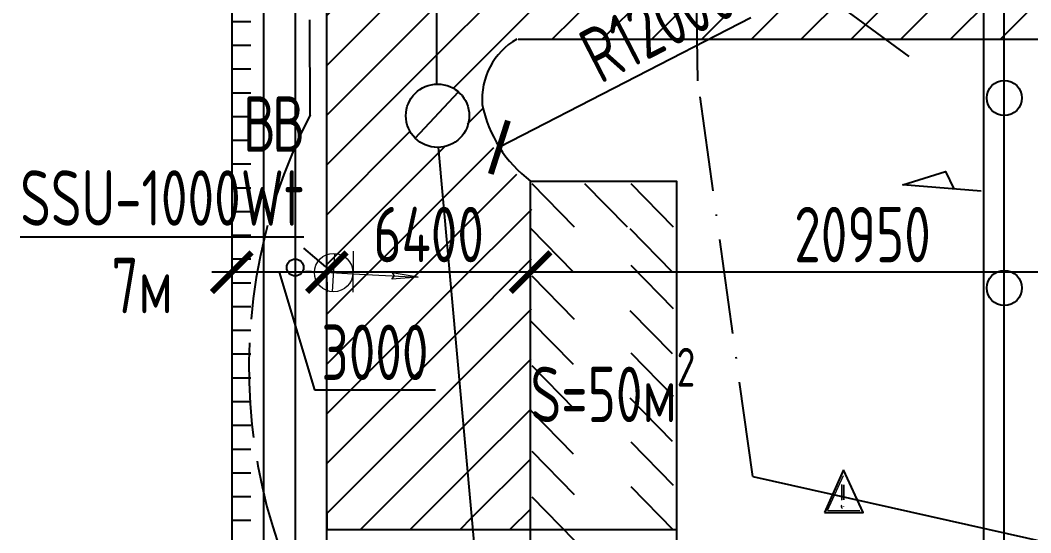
# Paper-space layout 'СГП' of a CAD drawing. Header units: millimetres. Extents: x 1 to 2190, y 0 to 1001.
# Drawn here: x 221.1 to 284.9, y 119.9 to 152.3 of the extents above; entities that cross this region are included whole.
import ezdxf

# ---------------------------------------------------------------- set-up
doc = ezdxf.new("R2010")
doc.units = ezdxf.units.MM
doc.header["$LTSCALE"] = 0.5
doc.linetypes.add('ACAD_ISO02W100', pattern=[15, 12, -3])
doc.linetypes.add('ACAD_ISO10W100', pattern=[18, 12, -3, 0, -3])
doc.layers.add('ЛИНИИ_01', color=7, linetype='Continuous', lineweight=9)
doc.layers.add('ТОНКИЕе', color=7, linetype='Continuous', lineweight=25)
doc.layers.add('размеры', color=7, linetype='Continuous')
doc.layers.add('тонкие', color=7, linetype='Continuous')
doc.styles.add('Наклонный', font='isocpeur.ttf', dxfattribs={"width": 0.7, "height": 3.5})
doc.linetypes.add('119-1 Кабель высоковольтный подземный', pattern='A,8,-2,[31,Russia-GOST_Topo.shx,S=0.15,R=180,X=0,Y=0],1,[31,Russia-GOST_Topo.shx,S=0.1,R=180,X=0,Y=0],6,[31,Russia-GOST_Topo.shx,S=0.1,R=0,X=0,Y=0],1,[31,Russia-GOST_Topo.shx,S=0.15,R=0,X=0,Y=0],-2', length=20)
doc.dimstyles.new('СТРОИТЕЛЬНЫЙ', dxfattribs={"dimtxt": 3.5, "dimasz": 2.5, "dimexe": 1.25, "dimexo": 0.625, "dimtad": 1, "dimdec": 0, "dimlfac": 500, "dimdsep": 46, "dimtxsty": 'Наклонный', "dimblk1": 'ARCHTICK', "dimblk2": 'ARCHTICK', "dimsah": 1, "dimcen": 0, "dimdle": 1.25, "dimadec": 0, "dimazin": 0, "dimtfac": 0.75, "dimtdec": 0, "dimtmove": 0, "dimatfit": 3, "dimldrblk": 'ARCHTICK', "dimfxl": 1, "dimtolj": 1, "dimtzin": 0, "dimarcsym": 0})
pattern_1 = [(45, (-0.07652394765045756, 0.05258672223175154), (-1.571544821187102, 1.571544821187102), [])]

# ---------------------------------------------------------------- blocks, each defined once
blk = doc.blocks.new('_ArchTick')
at = {"color": 0, "linetype": 'ByBlock', "const_width": 0.15}
blk.add_lwpolyline([(-0.5, -0.5), (0.5, 0.5)], dxfattribs=at)
blk = doc.blocks.new('*D929')
at = {"layer": 'Defpoints', "color": 0, "transparency": 16777216}
for p in [(253.2969287756736, 136.3556099099856), (253.2969287756736, 131.578879614665), (295.1973477922802, 129.3568767753014)]:
    blk.add_point(p, dxfattribs=at)
at = {"layer": 'размеры', "color": 0, "lineweight": -2, "transparency": 16777216}
for p, q in [((253.2969287756736, 132.203879614665), (253.2969287756736, 137.6056099099856)), ((295.1973477922802, 129.9818767753014), (295.1973477922802, 137.6056099099856)), ((296.4473477922802, 136.3556099099856), (252.0469287756736, 136.3556099099856))]:
    blk.add_line(p, q, dxfattribs=at)
at = {"layer": 'размеры', "color": 0, "lineweight": -2, "transparency": 16777216, "xscale": 2.5, "yscale": 2.5, "zscale": 2.5, "rotation": 180}
blk.add_blockref('_ArchTick', (253.2969287756736, 136.3556099099856), dxfattribs=at)
at = {"layer": 'размеры', "color": 0, "lineweight": -2, "transparency": 16777216, "xscale": 2.5, "yscale": 2.5, "zscale": 2.5}
blk.add_blockref('_ArchTick', (295.1973477922802, 136.3556099099856), dxfattribs=at)
at = {"layer": 'размеры', "color": 0, "transparency": 16777216, "insert": (274.2471382839769, 138.7306099099856), "char_height": 3.5, "attachment_point": 5, "style": 'Наклонный'}
blk.add_mtext('\\A1;20950', dxfattribs=at)
blk = doc.blocks.new('*D930')
at = {"layer": 'Defpoints', "color": 0, "transparency": 16777216}
for p in [(240.4316464253334, 136.3574381048942), (240.4316464253334, 136.3556099099856), (253.2969287756736, 131.578879614665)]:
    blk.add_point(p, dxfattribs=at)
at = {"layer": 'размеры', "color": 0, "lineweight": -2, "transparency": 16777216}
for p, q in [((253.2969287756736, 132.203879614665), (253.2969287756736, 137.6056099099856)), ((254.5469287756736, 136.3556099099856), (239.1816464253334, 136.3556099099856)), ((240.4316464253334, 135.7324381048942), (240.4316464253334, 135.1056099099856))]:
    blk.add_line(p, q, dxfattribs=at)
at = {"layer": 'размеры', "color": 0, "lineweight": -2, "transparency": 16777216, "xscale": 2.5, "yscale": 2.5, "zscale": 2.5, "rotation": 180}
blk.add_blockref('_ArchTick', (240.4316464253334, 136.3556099099856), dxfattribs=at)
at = {"layer": 'размеры', "color": 0, "lineweight": -2, "transparency": 16777216, "xscale": 2.5, "yscale": 2.5, "zscale": 2.5}
blk.add_blockref('_ArchTick', (253.2969287756736, 136.3556099099856), dxfattribs=at)
at = {"layer": 'размеры', "color": 0, "transparency": 16777216, "insert": (246.8642876005035, 138.7306099099856), "char_height": 3.5, "attachment_point": 5, "style": 'Наклонный'}
blk.add_mtext('\\A1;6400', dxfattribs=at)
blk = doc.blocks.new('*D931')
at = {"layer": 'Defpoints', "color": 0, "transparency": 16777216}
for p in [(234.4316464253334, 136.4389803076924), (234.4316464253334, 136.3556099099856), (240.4316464253334, 136.3574381048942)]:
    blk.add_point(p, dxfattribs=at)
at = {"layer": 'размеры', "color": 0, "lineweight": -2, "transparency": 16777216}
for p, q in [((241.6816464253334, 136.3556099099856), (233.1816464253334, 136.3556099099856)), ((237.4316464253334, 136.3556099099856), (239.6628964253334, 128.9181099099856)), ((234.4316464253334, 135.8139803076924), (234.4316464253334, 135.1056099099856)), ((240.4316464253334, 135.7324381048942), (240.4316464253334, 135.1056099099856)), ((239.6628964253334, 128.9181099099856), (247.2828964253334, 128.9181099099856))]:
    blk.add_line(p, q, dxfattribs=at)
at = {"layer": 'размеры', "color": 0, "lineweight": -2, "transparency": 16777216, "xscale": 2.5, "yscale": 2.5, "zscale": 2.5, "rotation": 180}
blk.add_blockref('_ArchTick', (234.4316464253334, 136.3556099099856), dxfattribs=at)
at = {"layer": 'размеры', "color": 0, "lineweight": -2, "transparency": 16777216, "xscale": 2.5, "yscale": 2.5, "zscale": 2.5}
blk.add_blockref('_ArchTick', (240.4316464253334, 136.3556099099856), dxfattribs=at)
at = {"layer": 'размеры', "color": 0, "transparency": 16777216, "insert": (243.4728964253334, 131.2931099099856), "char_height": 3.5, "attachment_point": 5, "style": 'Наклонный'}
blk.add_mtext('\\A1;3000', dxfattribs=at)
blk = doc.blocks.new('*D1006')
at = {"layer": 'Defpoints', "color": 0, "transparency": 16777216}
for p in [(271.4122583327135, 154.5747542831638), (251.3247388333858, 144.2412891684662)]:
    blk.add_point(p, dxfattribs=at)
at = {"layer": 'размеры', "color": 0, "lineweight": -2, "transparency": 16777216}
blk.add_line((267.1998682690758, 152.4078074994379), (251.3247388333858, 144.2412891684662), dxfattribs=at)
at = {"layer": 'размеры', "color": 0, "lineweight": -2, "transparency": 16777216, "xscale": 2.5, "yscale": 2.5, "zscale": 2.5, "rotation": 207.2222936335415}
blk.add_blockref('_ArchTick', (251.3247388333858, 144.2412891684662), dxfattribs=at)
at = {"layer": 'размеры', "color": 0, "transparency": 16777216, "insert": (261.3093281311471, 152.0484078146145), "char_height": 3.5, "attachment_point": 5, "rotation": 27.222293633541558, "style": 'Наклонный'}
blk.add_mtext('\\A1;R12000', dxfattribs=at)

psp = doc.layouts.new('СГП')

# ---------------------------------------------------------------- hatches: boundary and pattern name
at = {"layer": 'тонкие', "transparency": 33554687}
h = psp.add_hatch(dxfattribs=at)
h.set_pattern_fill('ANSI31', scale=0.7)
h.set_pattern_definition(pattern_1)
edge = h.paths.add_edge_path()
edge.add_line((240.4316464253334, 120.1093911044517), (240.4316464253334, 283.0792250472331))
edge.add_line((240.4316464253334, 283.0792250472331), (247.3246230570537, 282.7869267906717))
edge.add_line((247.3246230570537, 282.7869267906717), (247.5777304073226, 259.26570497898))
edge.add_arc((247.5777304073226, 257.1336164410639), 2.132088537916104, 90, 264.6251713655796)
edge.add_line((247.3780156894786, 255.0109022433938), (247.3780156894786, 148.2328642531592))
edge.add_arc((247.3780156894786, 146.2322101502374), 2.000654102921885, 90, 272.9395139666804)
edge.add_line((247.4806126202163, 144.2341884513208), (249.6614300109515, 120.1093911044517))
edge.add_line((249.6614300109515, 120.1093911044517), (240.4316464253334, 120.1093911044517))
h = psp.add_hatch(dxfattribs=at)
h.set_pattern_fill('ANSI31', scale=0.7)
h.set_pattern_definition(pattern_1)
edge = h.paths.add_edge_path()
edge.add_line((249.6614300109515, 120.1093911044517), (253.2969287756736, 120.1093911044517))
edge.add_line((253.2969287756736, 120.1093911044517), (253.3724290136672, 141.95180282829))
edge.add_arc((255.6712014374779, 146.7704510707965), 5.338888043542755, 126.32345425107391, 244.4961728129411, ccw=False)
edge.add_line((252.508748268472, 151.0719177387284), (295.1973477922802, 151.0719177387284))
edge.add_line((295.1973477922802, 151.0719177387284), (295.1973477922802, 157.0719177387283))
edge.add_line((295.1973477922802, 157.0719177387283), (253.2969287756737, 157.2568957393428))
edge.add_arc((254.7812436001803, 161.2193091015665), 4.23130123618954, 110.5358836068545, 249.4641163931463, ccw=False)
edge.add_line((253.2969287756736, 165.1817224637902), (253.3724290136672, 190.5935708025214))
edge.add_arc((255.4646635406413, 195.4179751192242), 5.258547549170034, 125.22427631618729, 246.5547181920422, ccw=False)
edge.add_line((252.4316464253336, 199.7136857129599), (284.7832676864433, 199.7136857129598))
edge.add_line((284.7832676864433, 199.7136857129598), (284.7832676864433, 205.7136857129602))
edge.add_line((284.7832676864433, 205.7136857129602), (253.2969287756723, 205.7136857129612))
edge.add_arc((255.3041369381133, 209.8138654319713), 4.565124131450408, 116.08366667003841, 243.9163333299432, ccw=False)
edge.add_line((253.2969287756736, 213.914045150982), (253.2969287756736, 236.3128574115573))
edge.add_arc((254.9331642520777, 240.9928425871972), 4.957774478377691, 120.30245822630849, 250.72914450032852, ccw=False)
edge.add_line((252.4316464253335, 245.2732556912018), (295.1973477922802, 245.2732556912019))
edge.add_line((295.1973477922802, 245.2732556912019), (295.1973477922802, 251.2732556912018))
edge.add_line((295.1973477922802, 251.2732556912018), (252.5396108519089, 251.2657584096996))
edge.add_arc((253.4091915745935, 254.5125799440806), 3.361252848177989, 95.48708203117462, 255.00662697575711, ccw=False)
edge.add_line((253.0877841169504, 257.8584308008218), (253.372429013667, 279.9121313006278))
edge.add_line((253.372429013667, 279.9121313006278), (247.2593506365183, 283.0139628355273))
edge.add_line((247.2593506365183, 283.0139628355273), (247.5777304073226, 259.26570497898))
edge.add_arc((247.5777304073226, 257.1336164410638), 2.132088537916161, -95.37482863441983, 89.99999999999932, ccw=False)
edge.add_line((247.3780156894786, 255.0109022433938), (247.3780156894786, 148.2328642531592))
edge.add_arc((247.3780156894786, 146.2322101502374), 2.000654102921885, -87.06048603331959, 90, ccw=False)
edge.add_line((247.4806126202163, 144.2341884513208), (249.6614300109515, 120.1093911044517))

# ---------------------------------------------------------------- linework, layer by layer
at = {"layer": 'ЛИНИИ_01', "lineweight": 20}
for p, q in [((240.7893074998555, 135.1174506548036), (240.9458264268774, 137.5411227109676)), ((239.1048967940519, 136.4431186028741), (241.2446866271097, 136.3049325773122)), ((239.6557309352906, 136.4075461463889), (242.0794029914398, 136.2510272193696)), ((242.0794029914398, 136.2510272193696), (246.1887113680335, 136.0312643055179)), ((244.5459512881432, 135.9197737432258), (244.7058327537211, 136.132216647755)), ((246.1887113680335, 136.0312643055179), (244.5459512881432, 135.9197737432258)), ((244.5672120574084, 136.3173251578579), (244.7035238066215, 136.0890420490883)), ((246.1887113680335, 136.0312643055179), (244.5672120574084, 136.3173251578579))]:
    psp.add_line(p, q, dxfattribs=at)
psp.add_circle((240.8675669633651, 136.3292866828781), 1.214360367678296, dxfattribs=at)
at = {"layer": 'размеры', "lineweight": 20}
psp.add_line((242.0965141848474, 135.0827802123592), (242.1134504355734, 137.6727066349958), dxfattribs=at)
at = {"layer": 'ТОНКИЕе', "color": 0}
psp.add_lwpolyline([(506.0456544930107, 90.65285980953553), (264.4316464253334, 90.65285980953553, -0.4142135623730951), (240.4316464253334, 114.6528598095355), (240.4316464253334, 450.6889803076924, -0.4142135623730951), (264.4316464253334, 474.6889803076924), (379.4823377050201, 474.6889803076922, 0.4142135623730953), (403.4823377050201, 498.6889803076922), (403.4823377050201, 518.0831291002291)], format="xyb", dxfattribs=at)
at = {"layer": 'ТОНКИЕе', "color": 4}
psp.add_lwpolyline([(474.1916226535574, 349.8698173390113), (474.1916226535574, 349.8698173390113), (474.2250561180621, 380.6454769692976), (474.2250561180621, 380.6454769692976), (415.9062832466384, 380.6454769692976), (413.9062832466384, 380.6454769692976), (413.9062832466383, 510.0507975579548), (413.9062832466383, 510.0507975579548), (385.6975652612928, 510.0507975579548), (385.6975652612928, 510.0507975579548), (385.6975652612928, 480.6889803076924), (385.6975652612928, 478.6889803076924), (236.4316464253333, 478.6889803076923), (236.4316464253333, 478.6889803076923), (236.4316464253334, 84.65285980953553), (236.4316464253334, 84.65285980953553), (508.2088924205204, 84.65285980953553)], dxfattribs=at)
at = {"layer": 'ТОНКИЕе', "color": 2, "true_color": 0xffff00}
psp.add_lwpolyline([(471.4151620633702, 378.6454769692976), (471.4151620633702, 378.6454769692976), (471.4151620633702, 378.6454769692976), (471.4151620633702, 378.6454769692976), (471.4151620633702, 378.6454769692976), (471.4151620633702, 378.6454769692976), (471.4151620633702, 378.6454769692976), (413.9062832466383, 378.6454769692976), (411.9062832466383, 378.6454769692976), (411.9062832466383, 508.0507975579548), (411.9062832466383, 508.0507975579548), (387.8915652612927, 508.0507975579547), (387.8915652612927, 508.0507975579547), (387.8915652612927, 478.6889803076924), (387.8915652612927, 476.6889803076924), (238.4316464253333, 476.6889803076924), (238.4316464253333, 476.6889803076924), (238.4316464253333, 86.65285980953553), (238.4316464253333, 86.65285980953553), (238.4316464253333, 86.65285980953553), (238.4316464253333, 86.65285980953553), (517.4839310823163, 86.65285980953553), (517.4839310823163, 86.65285980953553), (517.4839310823163, 86.65285980953553)], dxfattribs=at)
at = {"layer": 'ТОНКИЕе'}
for points in [[(234.4316464253334, 480.6889803076924), (234.4316464253334, 480.6889803076924), (234.4316464253334, 480.6889803076924), (234.4316464253334, 90.65285980953553), (234.4316464253334, 82.65285980953553), (521.5008281309505, 82.65285980953553)], [(234.4316464253334, 153.6889803076924), (234.4316464253334, 152.1889803076924), (235.6316464253334, 152.1889803076924)], [(234.4316464253334, 152.1889803076924), (234.4316464253334, 150.6889803076924), (235.6316464253334, 150.6889803076924)], [(234.4316464253334, 150.6889803076924), (234.4316464253334, 149.1889803076924), (235.6316464253334, 149.1889803076924)], [(252.508748268472, 151.0719177387284), (295.1973477922802, 151.0719177387284)], [(234.4316464253334, 149.1889803076924), (234.4316464253334, 147.6889803076924), (235.6316464253334, 147.6889803076924)], [(234.4316464253334, 147.6889803076924), (234.4316464253334, 146.1889803076924), (235.6316464253334, 146.1889803076924)], [(234.4316464253334, 146.1889803076924), (234.4316464253334, 144.6889803076924), (235.6316464253334, 144.6889803076924)], [(234.4316464253334, 144.6889803076924), (234.4316464253334, 143.1889803076924), (235.6316464253334, 143.1889803076924)], [(234.4316464253334, 143.1889803076924), (234.4316464253334, 141.6889803076924), (235.6316464253334, 141.6889803076924)], [(234.4316464253334, 141.6889803076924), (234.4316464253334, 140.1889803076924), (235.6316464253334, 140.1889803076924)], [(234.4316464253334, 140.1889803076924), (234.4316464253334, 138.6889803076924), (235.6316464253334, 138.6889803076924)], [(234.4316464253334, 138.6889803076924), (234.4316464253334, 137.1889803076924), (235.6316464253334, 137.1889803076924)], [(238.9603421385164, 137.862522512849), (240.3450197137827, 136.7003410781463)], [(234.4316464253334, 137.1889803076924), (234.4316464253334, 135.6889803076924), (235.6316464253334, 135.6889803076924)], [(234.4316464253334, 135.6889803076924), (234.4316464253334, 134.1889803076924), (235.6316464253334, 134.1889803076924)], [(234.4316464253334, 134.1889803076924), (234.4316464253334, 132.6889803076924), (235.6316464253334, 132.6889803076924)], [(234.4316464253334, 132.6889803076924), (234.4316464253334, 131.1889803076924), (235.6316464253334, 131.1889803076924)], [(234.4316464253334, 131.1889803076924), (234.4316464253334, 129.6889803076924), (235.6316464253334, 129.6889803076924)], [(234.4316464253334, 129.6889803076924), (234.4316464253334, 128.1889803076924), (235.6316464253334, 128.1889803076924)], [(234.4316464253334, 128.1889803076924), (234.4316464253334, 126.6889803076924), (235.6316464253334, 126.6889803076924)], [(234.4316464253334, 126.6889803076924), (234.4316464253334, 125.1889803076924), (235.6316464253334, 125.1889803076924)], [(234.4316464253334, 125.1889803076924), (234.4316464253334, 123.6889803076924), (235.6316464253334, 123.6889803076924)], [(234.4316464253334, 123.6889803076924), (234.4316464253334, 122.1889803076924), (235.6316464253334, 122.1889803076924)], [(234.4316464253334, 122.1889803076924), (234.4316464253334, 120.6889803076924), (235.6316464253334, 120.6889803076924)], [(234.4316464253334, 120.6889803076924), (234.4316464253334, 119.1889803076924), (235.6316464253334, 119.1889803076924)], [(240.4316464253334, 121.1093911044517), (240.4316464253334, 120.1093911044517), (262.4948435484184, 120.1093911044517)]]:
    psp.add_lwpolyline(points, dxfattribs=at)
at = {"layer": 'ТОНКИЕе', "color": 237, "linetype": 'ACAD_ISO02W100', "true_color": 0x8a2466}
psp.add_lwpolyline([(239.3780193868674, 146.2854269480892), (238.6066999831859, 317.4465514846606)], dxfattribs=at)
at = {"layer": 'ТОНКИЕе', "color": 153, "linetype": '119-1 Кабель высоковольтный подземный'}
psp.add_lwpolyline([(281.9125243364033, 115.3568767753014), (281.9125243364033, 274.3582219300296), (281.9125243364033, 274.3582219300296)], dxfattribs=at)
at = {"layer": 'ТОНКИЕе', "color": 201, "true_color": 0xd966ff}
psp.add_lwpolyline([(297.1973477922802, 117.3568767753014), (283.1973477922802, 117.3568767753014), (283.1973477922802, 263.2633346186771)], dxfattribs=at)
at = {"layer": 'ТОНКИЕе', "color": 52, "linetype": 'ACAD_ISO10W100', "true_color": 0xe6dc28}
psp.add_lwpolyline([(267.3163155996444, 123.4633205101076), (263.8525465889217, 148.4393704659392), (262.2675057573965, 258.1137128490994)], dxfattribs=at)
at = {"layer": 'ТОНКИЕе', "color": 30}
for points in [[(247.3780156894786, 148.2328642531592), (247.3780156894786, 255.0109022433938)], [(246.0105378125958, 144.8197203099157), (248.7454935663626, 147.735750713028)], [(250.3867951335048, 112.085204091624), (247.4786159233736, 144.2562764569001)]]:
    psp.add_lwpolyline(points, dxfattribs=at)
at = {"layer": 'ТОНКИЕе', "color": 107, "true_color": 0x2e6b4a}
psp.add_lwpolyline([(273.0859557416188, 152.9691949817206), (276.8823488297858, 156.0564518027513), (273.0859557416188, 152.9691949817206), (277.1701464942962, 149.9778775475042)], dxfattribs=at)
at = {"layer": 'ТОНКИЕе', "color": 153}
psp.add_lwpolyline([(281.7370832222379, 141.4726186217169), (276.7900095349811, 141.8604228242256), (279.4815070352269, 142.707343620864), (280.008997465268, 141.6080843457417)], dxfattribs=at)
at = {"layer": 'ТОНКИЕе', "color": 241}
psp.add_lwpolyline([(253.2969287756736, 142.1115194590837), (262.4948435484184, 142.1115194590837), (262.4948435484184, 116.5399544895587), (253.2969287756736, 116.5399544895587)], close=True, dxfattribs=at)
for points in [[(253.3724290136672, 141.95180282829), (256.0556004685333, 139.2216526255483)], [(256.6991302635936, 141.95180282829), (259.3823017184596, 139.2216526255483)], [(259.6180694519282, 141.95180282829), (262.3012409067943, 139.2216526255483)], [(253.3047294178116, 139.1089908530011), (255.9879008726776, 136.3788406502594)], [(259.5503698560726, 139.1089908530011), (262.2335413109387, 136.3788406502594)], [(259.6180694519282, 136.7883122027096), (262.3012409067943, 134.058161999968)], [(253.3724290136672, 136.1148138791877), (256.0556004685333, 133.384663676446)], [(259.5503698560726, 133.9455002274207), (262.2335413109387, 131.2153500246791)], [(253.3047294178116, 133.2720019038988), (255.9879008726776, 130.5418517011571)], [(259.6180694519282, 131.2533931909401), (262.3012409067943, 128.5232429881985)], [(253.3724290136672, 130.4574237873093), (256.0556004685333, 127.7272735845677)], [(259.5503698560726, 128.4105812156512), (262.2335413109387, 125.6804310129096)], [(253.3047294178116, 127.6146118120204), (255.9879008726776, 124.8844616092788)], [(253.3724290136672, 125.0531000689165), (256.0556004685333, 122.3229498661749)], [(259.6180694519282, 125.6404227699376), (262.3012409067943, 122.910272567196)], [(259.6180694519282, 122.811657282843), (262.3012409067943, 120.0815070801013)], [(253.3724290136672, 122.1641491367708), (256.0556004685333, 119.4339989340292)]]:
    psp.add_lwpolyline(points, dxfattribs=at)
at = {"layer": 'ТОНКИЕе', "color": 52, "true_color": 0xe6dc28}
for points in [[(273.0427383527644, 123.8777657912471), (271.842786144312, 121.1714514630973)], [(271.842786144312, 121.1714514630973), (274.2841833533034, 121.1714514630973), (273.0427383527644, 123.8777657912471)], [(267.3163155996444, 123.4633205101076), (298.2121664002761, 116.527882834523)], [(273.0372609629389, 122.9329237449689), (273.0372609629389, 121.9821648796143)], [(273.0372609629389, 121.5651656385168), (273.0372609629389, 121.5901855433451)], [(271.842786144312, 121.1714514630973), (274.2841833533034, 121.1714514630973)]]:
    psp.add_lwpolyline(points, dxfattribs=at)
at = {"layer": 'ТОНКИЕе', "lineweight": 5}
for points in [[(272.0422302504771, 121.3135519145341), (273.0466629622974, 123.5143703498204)], [(272.9167982016538, 122.9565835756136), (272.9146937008904, 121.9588376218541)], [(272.0506710048917, 121.3051209437273), (274.0763838103217, 121.3042299462238)]]:
    psp.add_lwpolyline(points, dxfattribs=at)
at = {"layer": 'ТОНКИЕе', "color": 30}
psp.add_circle((247.4252626621939, 146.233422400149), 2, dxfattribs=at)
at = {"layer": 'ТОНКИЕе', "color": 201, "true_color": 0xd966ff}
for centre in [(283.1973477922802, 147.3568767753014), (283.1973477922802, 147.3568767753014), (283.1973477922802, 135.3568767753014)]:
    psp.add_circle(centre, 1.111786280459348, dxfattribs=at)
at = {"layer": 'ТОНКИЕе', "color": 2, "true_color": 0xffff00}
psp.add_circle((238.4316464253333, 136.6528598095355), 0.5316292231223088, dxfattribs=at)
at = {"layer": 'ТОНКИЕе'}
psp.add_arc((254.5951938757294, 147.2819627344235), 4.364022972530043, 119.7204740555847, 184.5518212706129, dxfattribs=at)
at = {"layer": 'ТОНКИЕе', "color": 0}
psp.add_arc((258.0674472765891, 148.5070910735782), 7.978795839204317, 191.3589273317955, 233.2803878228432, dxfattribs=at)
at = {"layer": 'ТОНКИЕе', "color": 237, "linetype": 'ACAD_ISO02W100', "true_color": 0x8a2466}
psp.add_arc((270.3240343944664, 130.358360926436), 34.8041272970411, 152.7663608486221, 294.2543406057687, dxfattribs=at)
at = {"layer": 'ТОНКИЕе', "lineweight": 5}
psp.add_arc((273.0312085621795, 121.5688267851152), 0.1309244548315205, 141.952440442183, 244.8324953578343, dxfattribs=at)

# ---------------------------------------------------------------- texts
at = {"layer": 'ТОНКИЕе', "color": 4, "insert": (235.1415724268481, 147.4589186170393), "char_height": 3.5, "attachment_point": 1, "style": 'Наклонный'}
psp.add_mtext_dynamic_manual_height_columns('\\A1;{\\T0.9;ВВ}', width=21.52129597525254, gutter_width=35, heights=[0], dxfattribs=at)
at = {"layer": 'ТОНКИЕе', "char_height": 3.5, "attachment_point": 1, "style": 'Наклонный'}
for s, insert in [('{\\LSSU-1000Wt}', (221.079638313483, 142.7902111060273)), ('7м', (226.8375358348239, 137.2635843447399))]:
    psp.add_mtext_dynamic_manual_height_columns(s, width=5.983695538349821, gutter_width=17.5, heights=[0], dxfattribs=dict(at, insert=insert))
at = {"layer": 'ТОНКИЕе', "color": 0, "insert": (253.2930276375796, 131.578879614665), "char_height": 3.5, "attachment_point": 1, "style": 'Наклонный'}
psp.add_mtext_dynamic_manual_height_columns('\\A1;S=50м{\\H0.7x;\\S2^ ;}', width=21.52129597525254, gutter_width=35, heights=[0], dxfattribs=at)

# ---------------------------------------------------------------- dimensions: what is measured, and where the dimension line sits
at = {"layer": 'размеры', "color": 0}
dim = psp.add_radius_dim(center=(271.4122583327135, 154.5747542831638), mpoint=(251.3247388333858, 144.2412891684662), text='R12000', dimstyle='СТРОИТЕЛЬНЫЙ', dxfattribs=at)
dim.commit()
dim.dimension.update_dxf_attribs({"geometry": '*D1006', "text_midpoint": (262.3957575408128, 149.9364664949246), "dimtype": 164})
at = {"layer": 'размеры'}
dim = psp.add_linear_dim(base=(240.4316464253334, 136.3556099099856), p1=(253.2969287756736, 131.578879614665), p2=(240.4316464253334, 136.3574381048942), text='6400', dimstyle='СТРОИТЕЛЬНЫЙ', override={"dimtmove": 1}, dxfattribs=at)
dim.commit()
dim.dimension.update_dxf_attribs({"geometry": '*D930', "text_midpoint": (246.8642876005035, 138.7306099099856)})
dim = psp.add_linear_dim(base=(253.2969287756736, 136.3556099099856), p1=(295.1973477922802, 129.3568767753014), p2=(253.2969287756736, 131.578879614665), dimstyle='СТРОИТЕЛЬНЫЙ', dxfattribs=at)
dim.commit()
dim.dimension.update_dxf_attribs({"geometry": '*D929', "text_midpoint": (274.2471382839769, 138.7306099099856)})
dim = psp.add_linear_dim(base=(234.4316464253334, 136.3556099099856), p1=(240.4316464253334, 136.3574381048942), p2=(234.4316464253334, 136.4389803076924), dimstyle='СТРОИТЕЛЬНЫЙ', override={"dimtmove": 1}, dxfattribs=at)
dim.commit()
dim.dimension.update_dxf_attribs({"geometry": '*D931', "text_midpoint": (240.2878964253334, 131.2931099099856)})

doc.saveas('drawing.dxf')
